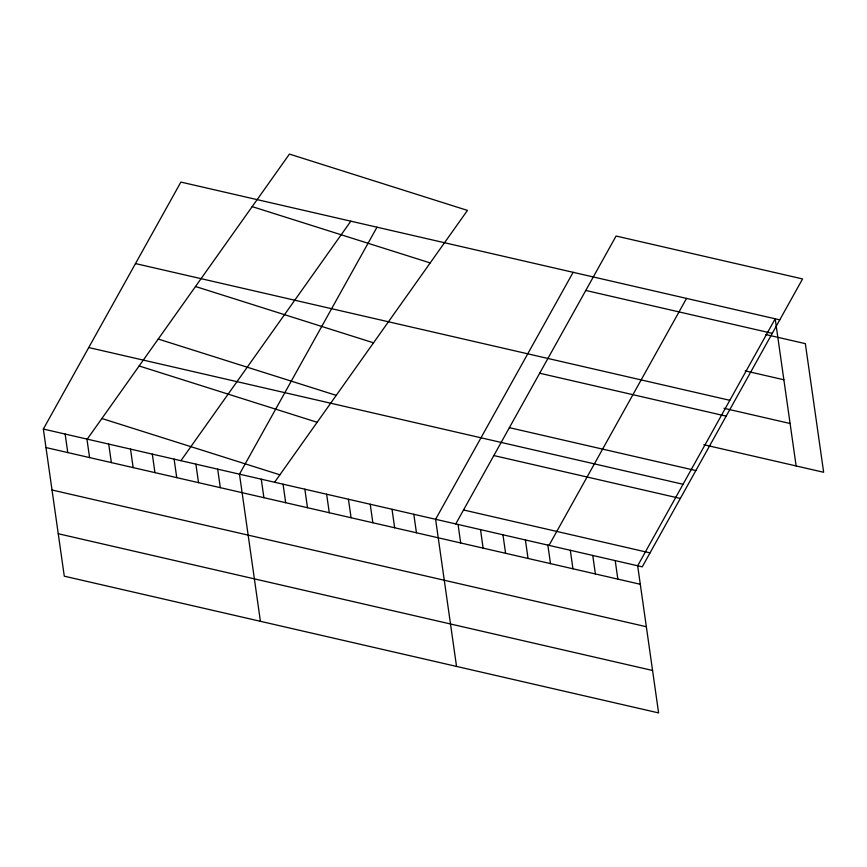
<?xml version="1.0" encoding="UTF-8"?>
<svg xmlns="http://www.w3.org/2000/svg" width="867" height="867" viewBox="0 0 867 867"><rect width="100%" height="100%" fill="white"/><g stroke="black" fill="none" stroke-linecap="round" stroke-linejoin="round"><path stroke-width="1.3" d="M796.134 465.947L775.196 318.807L637.668 565.772L658.606 712.912L64.288 576.187L43.35 429.046L180.878 182.081L779.78 319.858M377.004 227.197L239.476 474.162L260.414 621.303M573.13 272.325L435.602 519.29L456.541 666.43M455.76 523.928L616.09 236.03L802.571 278.925L642.252 566.834L43.35 429.046M549.006 545.376L686.534 298.411M87.231 439.146L289.437 154.088L467.454 210.399L274.611 482.247M180.921 460.691L350.832 221.172M585.778 290.456L772.269 333.351M765.734 334.532L805.345 343.646L823.65 472.277L703.831 444.717M745.197 370.87L783.866 379.768M135.49 263.579L729.808 400.305M723.988 408.292L790.097 423.497M539.686 373.233L726.167 416.138M509.373 427.659L695.865 470.564M88.737 347.548L683.044 484.274M493.843 455.554L680.324 498.46M463.531 509.98L650.022 552.886M45.984 447.556L640.301 584.282M52.031 490.007L646.338 626.733M58.252 533.736L652.558 670.473M252.178 206.617L430.195 262.929M195.498 286.511L373.514 342.823M158.238 339.051L336.255 395.363M139.132 365.972L317.149 422.283M101.873 418.501L279.889 474.813M615.212 560.613L617.846 579.123M592.757 555.444L595.391 573.954M570.313 550.285L572.946 568.785M547.857 545.115L550.491 563.626M525.402 539.946L528.036 558.456M502.958 534.787L505.591 553.298M480.502 529.618L483.136 548.128M458.047 524.448L460.68 542.959M413.808 514.272L416.442 532.782M392.014 509.265L394.648 527.765M370.22 504.247L372.853 522.758M348.436 499.229L351.07 517.74M326.642 494.223L329.276 512.733M304.848 489.205L307.482 507.715M283.054 484.198L285.687 502.697M261.27 479.18L263.904 497.691M217.682 469.155L220.316 487.666M195.888 464.138L198.521 482.648M174.104 459.131L176.738 477.63M152.31 454.113L154.944 472.623M130.516 449.095L133.15 467.606M108.722 444.088L111.355 462.599M86.938 439.07L89.572 457.581M65.144 434.064L67.778 452.563"/></g></svg>
